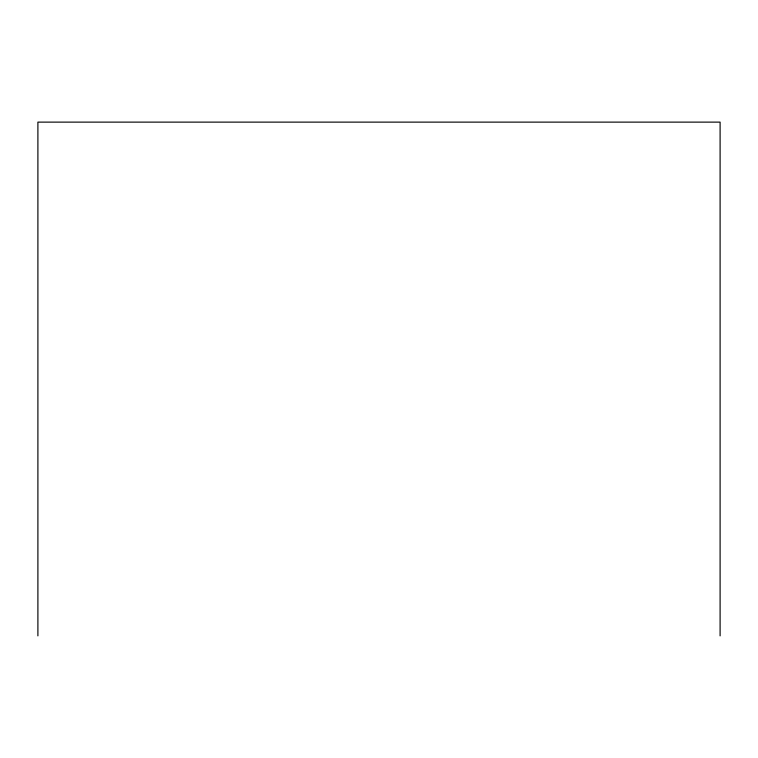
<?xml version="1.0" encoding="UTF-8"?>
<svg xmlns="http://www.w3.org/2000/svg" width="758" height="758" viewBox="0 0 758 758"><rect width="100%" height="100%" fill="white"/><g stroke="black" fill="none" stroke-linecap="round" stroke-linejoin="round"><path stroke-width="1.14" d="M720.1 635.877L720.1 122.123L37.9 122.123L37.9 635.877"/></g></svg>
